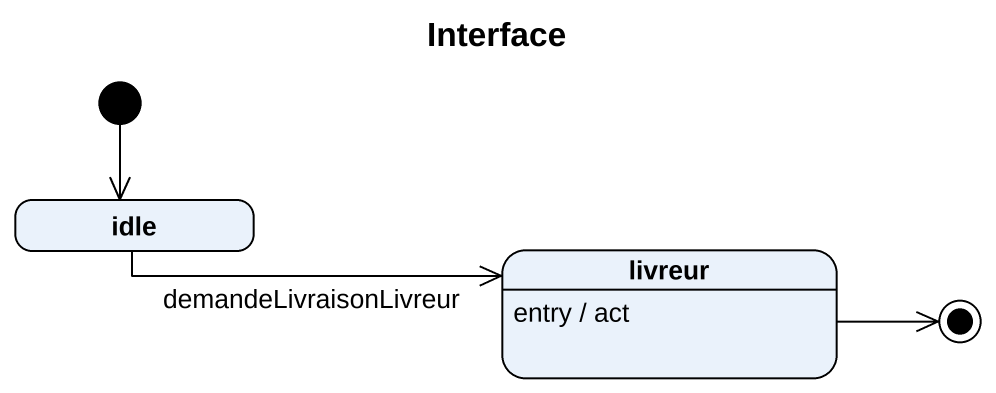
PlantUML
@startuml
title Interface
hide empty description
state idle
state livreur
livreur : entry / act
[*] --> idle
idle -right-> livreur : demandeLivraisonLivreur
livreur -right-> [*]
@enduml
